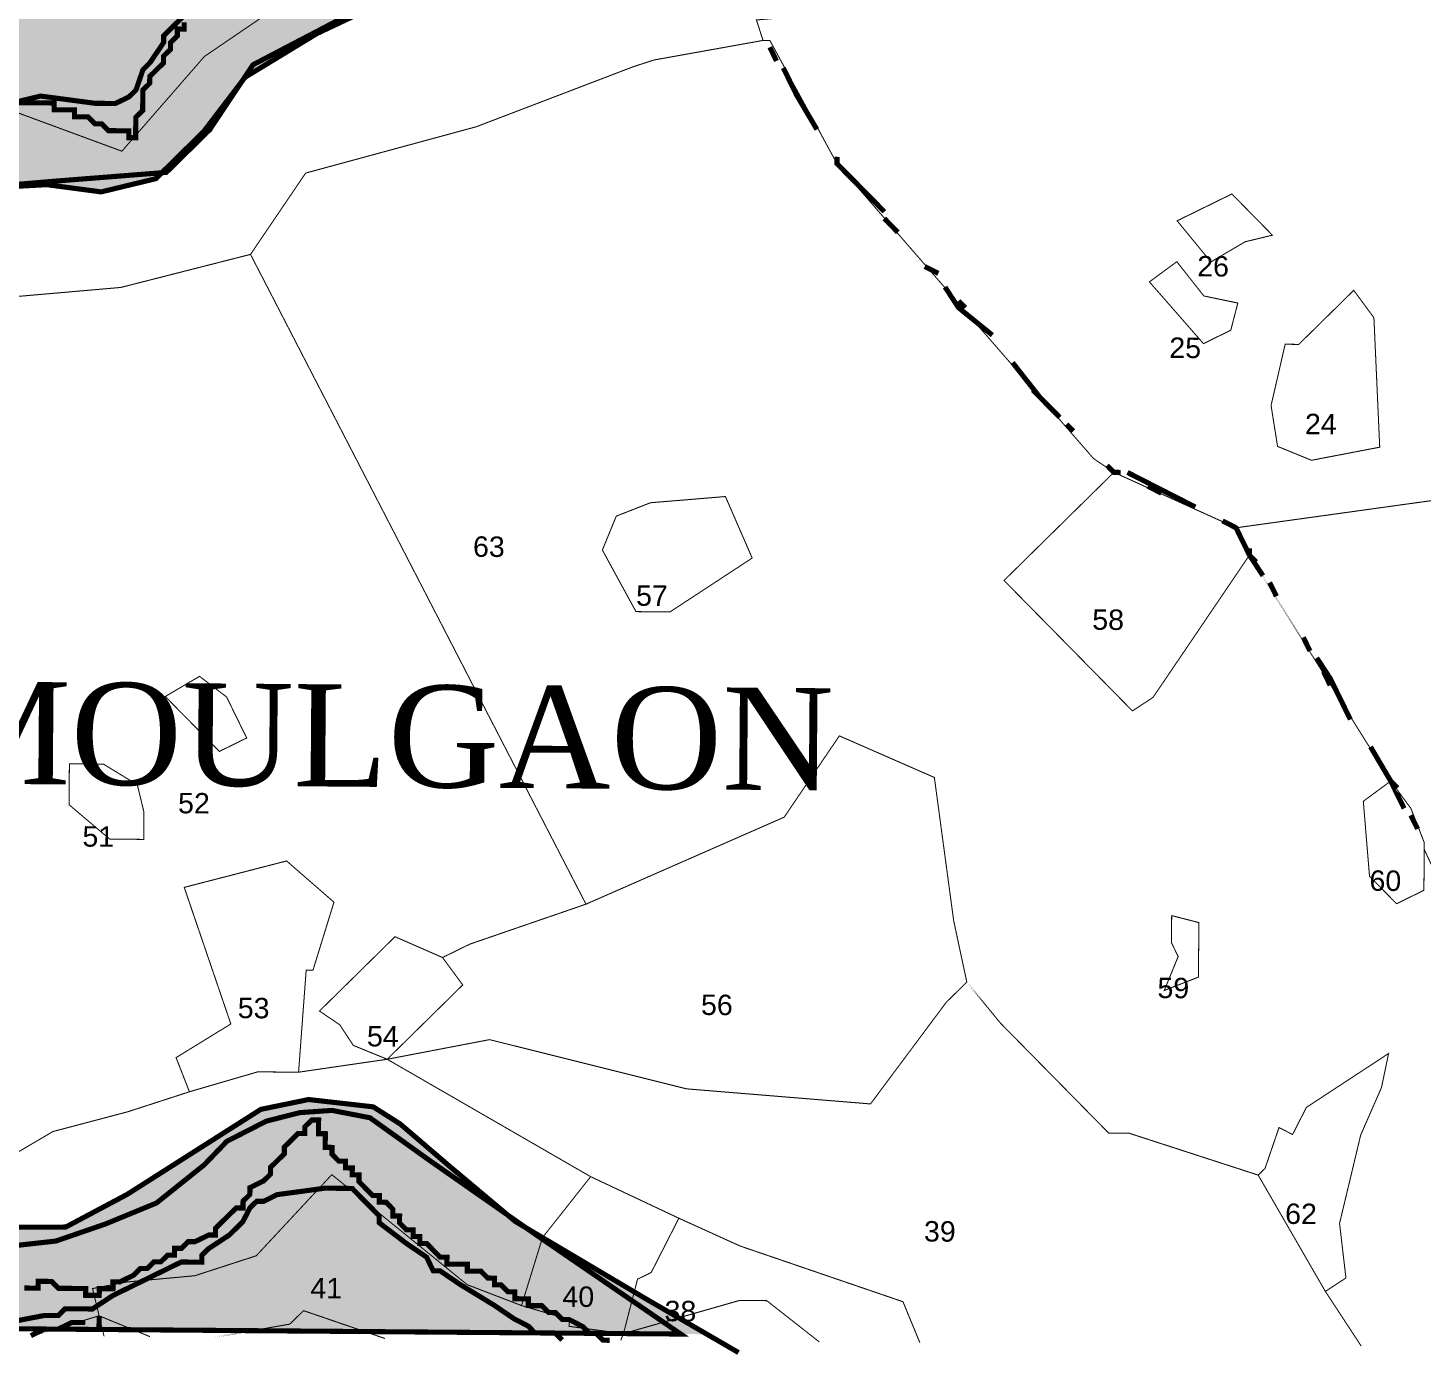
# Model space of a CAD drawing. Header units: metres. Extents: x 317370 to 326712, y 1824935 to 1838812.
# Drawn here: x 324507 to 325332, y 1824953 to 1825738 of the extents above; entities that cross this region are included whole.
import ezdxf

# ---------------------------------------------------------------- set-up
doc = ezdxf.new("R2010")
doc.units = ezdxf.units.M
doc.header["$MEASUREMENT"] = 0
for name, color, linetype in [('CRZ LINE FOR RIVER OR CREEK', 84, 'Continuous'), ('HAZARDS LINE', 1, 'Continuous'), ('MANGROOVE', 112, 'Continuous'), ('NDZ-200M FROM CRZ', 30, 'Continuous'), ('SURVEY NO.', 7, 'Continuous'), ('SURVEY PLOT BOUNDARY', 35, 'Continuous'), ('VILLAGE BOUNDARY', 212, 'Continuous'), ('VILLAGE NAME', 3, 'Continuous')]:
    doc.layers.add(name, color=color, linetype=linetype)
doc.layers.add('HIGH TIDE LINE', color=7, linetype='Continuous', true_color=0xff00c5)
doc.styles.add('PDF Arial', font='arial.ttf')
doc.styles.get("Standard").update_dxf_attribs({"font": 'times.ttf'})

# ---------------------------------------------------------------- blocks, each defined once
blk = doc.blocks.new('81')
at = {"layer": 'MANGROOVE'}
h = blk.add_hatch(dxfattribs=at)
h.set_pattern_fill('GRASS', color=256, scale=0.604678, angle=-0.45083)
h.set_pattern_definition([(89.54917, (306983.874, 1824194.798), (-10.7745325, 10.9454397), [2.879778, -18.840867]), (44.54917, (306983.874, 1824194.798), (-10.774532, 10.94544), [2.879778, -12.479037]), (134.54917, (306983.874, 1824194.798), (-10.94544, -10.774532), [2.879778, -12.479037])])
h.paths.add_polyline_path([(324614.6, 1825678.02), (324640.12, 1825716.36), (324728.8, 1825762.72), (324768.02, 1825783.41), (324793, 1825806.77), (324806.42, 1825815.55), (324831.01, 1825829.44), (324874.06, 1825834.54), (324905.98, 1825824.91), (324932.55, 1825808.64), (324961.13, 1825796.07), (324990.29, 1825794.6), (325014.32, 1825799.85), (325034.41, 1825809.08), (325044.16, 1825822.59), (325045.84, 1825847.53), (325045.51, 1825868.04), (325040.02, 1825893.03), (325038.72, 1825916.02), (325051.9, 1825968.67), (325047.38, 1825995.13), (325027.47, 1826022.49), (325013.62, 1826031.05), (324956.25, 1826004.83), (324948.16, 1826000.86), (324923.88, 1825988.95), (324859.04, 1825945.12), (324818.57, 1825925.28), (324773.98, 1825893.37), (324737.51, 1825869.47), (324713.2, 1825853.54), (324688.89, 1825837.6), (324668.67, 1825829.7), (324640.33, 1825813.79), (324559.56, 1825794.27), (324498.97, 1825778.62), (324478.75, 1825770.72), (324228.59, 1825740.43), (324135.79, 1825729.07), (324054.98, 1825705.51), (324014.58, 1825693.73), (323961.99, 1825669.96), (323941.74, 1825658.02), (323929.52, 1825641.99), (323913.21, 1825617.93), (323900.89, 1825589.81), (323888.45, 1825545.56), (323880.17, 1825517.4), (323875.95, 1825493.24), (323875.57, 1825444.87), (323887.34, 1825404.46), (323899.18, 1825372.11), (323922.95, 1825319.51), (323982.75, 1825234.38), (324018.74, 1825197.81), (324058.73, 1825157.18), (324062.73, 1825153.12), (324118.84, 1825112.36), (324118.81, 1825108.33), (324186.99, 1825063.44), (324190.98, 1825059.38), (324263, 1824990.27), (324284.25, 1824969.95), (324893.28, 1824965.16), (324807.6, 1825023.92), (324744.66, 1825067.9), (324709.37, 1825093.16), (324686.9, 1825097.53), (324667.86, 1825096.2), (324648.04, 1825091.17), (324624.71, 1825079.25), (324611.25, 1825065.27), (324583.02, 1825042.71), (324553.01, 1825030.35), (324523.51, 1825020.2), (324492.33, 1825016.74), (324464.42, 1825019.93), (324435.59, 1825031.27), (324416.96, 1825051.68), (324385.48, 1825110.09), (324350.36, 1825171.64), (324328.5, 1825192.44), (324318.66, 1825230.07), (324323.03, 1825252.12), (324347.14, 1825267.74), (324372.55, 1825293.24), (324380.01, 1825330.24), (324366.88, 1825359.14), (324353.66, 1825375.8), (324341.37, 1825384.05), (324319.16, 1825389.41), (324296.16, 1825388.85), (324263, 1825384.42), (324200.64, 1825361.65), (324164.01, 1825356.01), (324132.42, 1825363.42), (324109.59, 1825383.61), (324066.38, 1825453.79), (324056.13, 1825470.92), (324063.67, 1825487.16), (324103.03, 1825524.9), (324158.96, 1825555.44), (324215.18, 1825568.83), (324296.97, 1825581.82), (324347.79, 1825599.7), (324394.25, 1825629.23), (324450.22, 1825641.39), (324523.29, 1825647.53), (324588.85, 1825652.69)])
at = {"layer": 'NDZ-200M FROM CRZ'}
h = blk.add_hatch(dxfattribs=at)
h.set_pattern_fill('CROSS', color=256, scale=3.023389, angle=-0.45083)
h.set_pattern_definition([(359.54917, (306983.874, 1824194.798), (19.348987, 19.046862), [9.59926, -28.79778]), (89.54917, (306988.635, 1824189.961), (-19.046862, 19.348987), [9.59926, -28.79778])])
h.paths.add_polyline_path([(325109.33, 1825991.53), (325147.62, 1825991.22), (325181.88, 1825990.95), (325218, 1825970.51), (325248.13, 1825958.18), (325282.4, 1825957.91), (325316.72, 1825965.7), (325352.24, 1825980.66), (325391.01, 1825987.58), (325443.88, 1825988.89), (325487.63, 1825972.87), (325516.82, 1825943.24), (325535.83, 1825891.41), (325555.76, 1825863.03), (325583.58, 1825833.87), (325609.84, 1825820.27), (325643.83, 1825816.38), (325676.33, 1825817.74), (325703.42, 1825845.31), (325708.99, 1825869.89), (325703.95, 1825913.39), (325695.53, 1825952.64), (325696.76, 1825983.6), (325718.15, 1826008.91), (325750.27, 1826026.51), (325832.17, 1826036.36), (325875.09, 1826046.33), (325916.11, 1826065.81), (325956.97, 1826086.96), (325994.95, 1826095.43), (326021.23, 1826105.3), (326067.62, 1826108.97), (326106.28, 1826105.38), (326125.93, 1826092.38), (326154.12, 1826088.13), (326186.77, 1826100.62), (326210.77, 1826115.9), (326294.7, 1826138.62), (326329.96, 1826151.25), (326378.96, 1826154.97), (326408.66, 1826162.73), (326445.09, 1826162.19), (326481.21, 1826160.36), (326472.56, 1826110.91), (326452.36, 1826081.75), (326435.6, 1826001.25), (326433.23, 1825962.92), (326446.95, 1825935.99), (326460.72, 1825914.73), (326485.36, 1825897), (326507.33, 1825895.86), (326543.7, 1825907.14), (326544.12, 1825960.08), (326540.15, 1825968.17), (326532.15, 1825976.3), (326528.15, 1825980.36), (326503.81, 1825960.39), (326507.81, 1825956.33), (326523.71, 1825927.99), (326523.68, 1825923.95), (326515.62, 1825924.02), (326511.55, 1825920.02), (326507.52, 1825920.05), (326503.53, 1825924.11), (326499.49, 1825924.14), (326495.5, 1825928.21), (326487.53, 1825940.36), (326483.56, 1825948.46), (326483.63, 1825956.52), (326479.66, 1825964.62), (326479.75, 1825976.71), (326483.78, 1825976.68), (326516.16, 1825992.55), (326516.19, 1825996.58), (326479.85, 1825988.8), (326475.85, 1825992.87), (326480.1, 1826021.06), (326484.2, 1826029.09), (326484.26, 1826037.15), (326528.5, 1826024.71), (326532.63, 1826036.77), (326496.42, 1826045.12), (326492.38, 1826045.15), (326488.39, 1826049.21), (326492.51, 1826061.27), (326500.7, 1826077.34), (326504.79, 1826085.37), (326504.83, 1826089.4), (326512.89, 1826089.34), (326524.95, 1826085.21), (326528.98, 1826085.18), (326545.03, 1826075.38), (326545.28, 1826107.9), (326537.26, 1826113.33), (326525.27, 1826125.52), (326521.23, 1826125.56), (326521.33, 1826137.65), (326525.36, 1826137.62), (326525.49, 1826153.74), (326529.52, 1826153.71), (326529.55, 1826157.74), (326537.61, 1826157.68), (326537.64, 1826161.71), (326533.71, 1826173.84), (326537.77, 1826177.84), (326533.9, 1826198.03), (326546.01, 1826199.95), (326546.05, 1826205.99), (326525.9, 1826206.15), (326501.68, 1826202.31), (326497.68, 1826206.37), (326493.65, 1826206.41), (326497.87, 1826230.56), (326493.84, 1826230.59), (326485.75, 1826226.63), (326481.69, 1826222.63), (326461.53, 1826222.78), (326457.41, 1826210.72), (326457.34, 1826202.66), (326453.31, 1826202.69), (326441.25, 1826206.82), (326433.19, 1826206.88), (326425.16, 1826210.98), (326417.16, 1826219.1), (326413.13, 1826219.13), (326409.13, 1826223.2), (326405.07, 1826219.2), (326397.01, 1826219.26), (326388.92, 1826215.29), (326384.89, 1826215.32), (326372.76, 1826211.39), (326364.67, 1826207.42), (326344.48, 1826203.55), (326320.27, 1826199.71), (326300.08, 1826195.83), (326275.83, 1826187.96), (326255.65, 1826184.09), (326251.59, 1826180.09), (326215.25, 1826172.31), (326190.97, 1826160.41), (326182.9, 1826160.47), (326166.72, 1826152.53), (326162.62, 1826144.5), (326158.56, 1826140.5), (326154.5, 1826136.5), (326142.41, 1826136.6), (326142.44, 1826140.63), (326138.44, 1826144.69), (326134.44, 1826148.76), (326130.41, 1826148.79), (326122.38, 1826152.88), (326110.32, 1826157.01), (326070.01, 1826157.33), (326053.92, 1826161.49), (326037.8, 1826161.61), (326029.7, 1826157.64), (326013.58, 1826157.77), (326013.55, 1826153.74), (326009.52, 1826153.77), (325969.08, 1826137.96), (325965.05, 1826137.99), (325956.96, 1826134.03), (325936.74, 1826126.12), (325924.62, 1826122.19), (325916.56, 1826122.25), (325908.46, 1826118.28), (325888.21, 1826106.35), (325872.03, 1826098.41), (325868, 1826098.44), (325863.94, 1826094.44), (325859.87, 1826090.44), (325855.81, 1826086.44), (325851.78, 1826086.47), (325827.56, 1826082.63), (325799.35, 1826082.86), (325791.25, 1826078.89), (325787.22, 1826078.92), (325779.13, 1826074.95), (325767.04, 1826075.05), (325742.82, 1826071.21), (325738.76, 1826067.21), (325718.57, 1826063.33), (325710.48, 1826059.37), (325702.39, 1826055.4), (325694.33, 1826055.46), (325686.23, 1826051.49), (325686.2, 1826047.46), (325682.14, 1826043.46), (325678.08, 1826039.46), (325673.98, 1826031.43), (325657.8, 1826023.49), (325653.73, 1826019.5), (325649.7, 1826019.53), (325649.64, 1826011.46), (325645.58, 1826007.46), (325645.13, 1825951.02), (325649, 1825930.84), (325653, 1825926.77), (325652.91, 1825914.68), (325656.84, 1825902.55), (325660.84, 1825898.49), (325660.75, 1825886.4), (325656.69, 1825882.4), (325656.62, 1825874.33), (325652.53, 1825866.3), (325652.5, 1825862.27), (325636.37, 1825862.4), (325632.41, 1825870.49), (325628.37, 1825870.52), (325624.38, 1825874.59), (325620.38, 1825878.65), (325620.41, 1825882.68), (325612.35, 1825882.74), (325608.35, 1825886.81), (325604.32, 1825886.84), (325600.32, 1825890.9), (325596.35, 1825899), (325596.38, 1825903.03), (325592.42, 1825911.12), (325572.36, 1825923.38), (325560.42, 1825943.63), (325556.49, 1825955.75), (325552.55, 1825967.88), (325548.58, 1825975.97), (325540.59, 1825984.1), (325536.59, 1825988.16), (325524.62, 1826004.38), (325516.62, 1826012.51), (325504.6, 1826020.67), (325484.5, 1826028.89), (325472.48, 1826037.05), (325412.01, 1826037.52), (325403.98, 1826041.62), (325379.8, 1826041.81), (325367.68, 1826037.87), (325327.31, 1826030.13), (325323.24, 1826026.13), (325311.12, 1826022.19), (325307.06, 1826018.19), (325282.78, 1826006.29), (325254.56, 1826006.51), (325250.56, 1826010.57), (325246.53, 1826010.6), (325242.53, 1826014.67), (325238.57, 1826022.76), (325234.53, 1826022.79), (325234.57, 1826026.83), (325218.51, 1826035.01), (325202.38, 1826035.14), (325198.38, 1826039.2), (325190.32, 1826039.27), (325186.32, 1826043.33), (325178.23, 1826039.36), (325154.05, 1826039.55), (325141.99, 1826043.68), (325109.74, 1826043.93), (325093.58, 1826040.03), (325089.55, 1826040.06), (325069.34, 1826032.16), (325045.09, 1826024.28), (325041.06, 1826024.32), (325037, 1826020.32), (325020.81, 1826012.38), (325012.65, 1826000.35), (325008.56, 1825992.32), (325008.53, 1825988.29), (325004.37, 1825972.19), (325004.27, 1825960.1), (325000.21, 1825956.1), (324992.02, 1825940.04), (324987.96, 1825936.04), (324983.87, 1825928.01), (324983.83, 1825923.98), (324987.83, 1825919.91), (324987.77, 1825911.85), (324995.77, 1825903.72), (324995.48, 1825867.44), (324999.45, 1825859.35), (324999.32, 1825843.22), (324967.08, 1825843.47), (324959.05, 1825847.57), (324946.99, 1825851.7), (324947.02, 1825855.73), (324942.99, 1825855.76), (324943.02, 1825859.79), (324939.05, 1825867.88), (324935.02, 1825867.92), (324926.99, 1825872.01), (324910.87, 1825872.14), (324890.75, 1825876.33), (324830.28, 1825876.8), (324810.1, 1825872.93), (324802.01, 1825868.96), (324797.94, 1825864.96), (324793.88, 1825860.96), (324789.79, 1825852.93), (324785.72, 1825848.93), (324761.54, 1825849.12), (324757.48, 1825845.12), (324753.45, 1825845.16), (324749.38, 1825841.16), (324741.32, 1825841.22), (324741.29, 1825837.19), (324733.2, 1825833.22), (324729.1, 1825825.19), (324729.07, 1825821.16), (324725.01, 1825817.16), (324720.95, 1825813.16), (324716.88, 1825809.16), (324712.82, 1825805.16), (324704.73, 1825801.19), (324696.64, 1825797.22), (324692.6, 1825797.25), (324684.51, 1825793.29), (324676.45, 1825793.35), (324668.36, 1825789.38), (324664.33, 1825789.41), (324660.26, 1825785.41), (324656.23, 1825785.45), (324652.17, 1825781.45), (324648.11, 1825777.45), (324648.08, 1825773.41), (324639.98, 1825769.45), (324631.92, 1825769.51), (324619.77, 1825761.54), (324603.55, 1825749.58), (324587.3, 1825733.58), (324587.27, 1825729.55), (324579.11, 1825717.51), (324575.05, 1825713.51), (324570.92, 1825701.45), (324566.86, 1825697.45), (324558.76, 1825693.48), (324546.67, 1825693.58), (324514.46, 1825697.86), (324498.3, 1825693.96), (324474.12, 1825694.15), (324445.87, 1825690.34), (324405.5, 1825682.6), (324389.35, 1825678.69), (324385.32, 1825678.72), (324377.22, 1825674.75), (324365.07, 1825666.79), (324332.66, 1825646.88), (324308.38, 1825634.98), (324304.32, 1825630.98), (324276.1, 1825631.2), (324263.98, 1825627.27), (324199.36, 1825611.65), (324187.27, 1825611.74), (324183.21, 1825607.74), (324179.18, 1825607.78), (324171.08, 1825603.81), (324158.96, 1825599.87), (324150.9, 1825599.93), (324134.71, 1825592), (324102.31, 1825572.1), (324082.06, 1825560.16), (324078.03, 1825560.19), (324053.71, 1825544.26), (324033.4, 1825524.26), (324025.31, 1825520.29), (324017.12, 1825504.23), (324009, 1825496.23), (324008.81, 1825472.04), (324012.77, 1825463.95), (324016.68, 1825447.79), (324024.58, 1825427.57), (324024.55, 1825423.54), (324028.55, 1825419.47), (324040.51, 1825403.25), (324048.51, 1825395.13), (324060.48, 1825378.91), (324064.44, 1825370.81), (324068.41, 1825362.72), (324072.41, 1825358.65), (324076.41, 1825354.59), (324080.38, 1825346.5), (324088.41, 1825342.4), (324092.4, 1825338.34), (324096.44, 1825338.31), (324104.43, 1825330.18), (324120.49, 1825321.99), (324136.55, 1825313.8), (324160.74, 1825313.61), (324188.98, 1825317.42), (324209.17, 1825321.29), (324233.42, 1825329.16), (324245.54, 1825333.1), (324261.73, 1825341.04), (324281.91, 1825344.91), (324330.28, 1825344.53), (324334.28, 1825340.47), (324338.28, 1825336.4), (324338.12, 1825316.25), (324334.06, 1825312.25), (324321.9, 1825304.28), (324305.72, 1825296.34), (324301.65, 1825292.34), (324297.59, 1825288.34), (324293.53, 1825284.34), (324285.41, 1825276.34), (324285.37, 1825272.31), (324277.18, 1825256.25), (324273.09, 1825248.22), (324272.87, 1825220), (324276.84, 1825211.91), (324276.8, 1825207.87), (324280.77, 1825199.78), (324280.71, 1825191.72), (324276.65, 1825187.72), (324276.61, 1825183.69), (324284.58, 1825171.53), (324292.61, 1825167.43), (324304.61, 1825155.24), (324312.61, 1825147.12), (324316.54, 1825134.99), (324328.54, 1825122.8), (324332.51, 1825114.71), (324344.41, 1825090.42), (324348.34, 1825078.3), (324356.31, 1825066.14), (324360.24, 1825054.01), (324380.21, 1825029.67), (324384.18, 1825021.57), (324392.17, 1825013.45), (324400.17, 1825005.32), (324408.2, 1825001.23), (324420.23, 1824993.07), (324436.32, 1824988.91), (324432.23, 1824980.88), (324444.29, 1824976.75), (324456.35, 1824972.63), (324496.66, 1824972.31), (324516.84, 1824976.18), (324524.9, 1824976.12), (324528.97, 1824980.12), (324545.09, 1824979.99), (324557.24, 1824987.96), (324565.34, 1824991.93), (324597.71, 1825007.8), (324609.8, 1825007.7), (324609.83, 1825011.73), (324613.9, 1825015.73), (324626.05, 1825023.7), (324630.12, 1825027.7), (324634.18, 1825031.7), (324638.27, 1825039.73), (324642.33, 1825043.73), (324646.37, 1825043.7), (324654.46, 1825047.67), (324682.71, 1825051.48), (324698.83, 1825051.35), (324714.82, 1825035.1), (324714.79, 1825031.07), (324730.82, 1825018.85), (324742.85, 1825010.69), (324746.82, 1825002.59), (324750.85, 1825002.56), (324762.88, 1824994.4), (324782.94, 1824982.15), (324794.96, 1824973.99), (324802.99, 1824969.9), (324806.99, 1824965.83), (324908.81, 1824965.03), (324872.51, 1824986.09), (324795.41, 1825031.78), (324755.96, 1825064.9), (324727.35, 1825089.43), (324711.3, 1825099.63), (324673.04, 1825103.96), (324644.78, 1825098.14), (324565.63, 1825047.78), (324529.35, 1825028.49), (324487.54, 1825028.28), (324452.79, 1825033.13), (324411.35, 1825068.54), (324369.04, 1825146.67), (324343.11, 1825181.85), (324319.1, 1825214.02), (324321.93, 1825244.95), (324353.86, 1825267.74), (324374.15, 1825283.71), (324390.54, 1825317.85), (324384.24, 1825357.94), (324350.79, 1825388.72), (324326.63, 1825392.94), (324284.31, 1825393.27), (324236.81, 1825389.82), (324209.58, 1825373.7), (324159.78, 1825374.43), (324120.94, 1825378.43), (324101.71, 1825406.87), (324071.18, 1825444.17), (324055.76, 1825470.68), (324069.43, 1825491.72), (324130.22, 1825533.57), (324167.93, 1825554.6), (324211.07, 1825563.18), (324259.39, 1825567.29), (324316.21, 1825572.52), (324393.61, 1825624.62), (324429.32, 1825636.04), (324485.81, 1825643.66), (324518.08, 1825645.42), (324550.29, 1825641.14), (324582.6, 1825648.95), (324611.04, 1825676.95), (324635.48, 1825709.01), (324678.01, 1825734.88), (324732.63, 1825760.65), (324783.73, 1825791.96), (324817.69, 1825812.4), (324846.95, 1825822.42), (324868.16, 1825824.09), (324912.47, 1825819.32), (324938.54, 1825803.38), (324978.88, 1825796.62), (325007, 1825794.78), (325033.31, 1825808.68), (325053.67, 1825843.08), (325047.98, 1825879.12), (325040.2, 1825915.47), (325050.53, 1825947.64), (325072.42, 1825981.46)])
at = {"layer": 'CRZ LINE FOR RIVER OR CREEK', "ltscale": 0.1, "const_width": 3.02, "flags": 128}
for points in [[(324927.48, 1824954.2), (324872.51, 1824986.09), (324795.41, 1825031.78), (324755.96, 1825064.9), (324727.35, 1825089.43), (324711.3, 1825099.63), (324673.04, 1825103.96), (324644.78, 1825098.14), (324565.63, 1825047.78), (324529.35, 1825028.49), (324487.54, 1825028.28)], [(324485.81, 1825643.66), (324518.08, 1825645.42), (324550.29, 1825641.14), (324582.6, 1825648.95), (324611.04, 1825676.95), (324635.48, 1825709.01), (324678.01, 1825734.88), (324732.63, 1825760.65)]]:
    blk.add_lwpolyline(points, dxfattribs=at)
at = {"layer": 'CRZ LINE FOR RIVER OR CREEK', "lineweight": 50}
blk.add_point((324915.79, 1824960.95), dxfattribs=at)
at = {"layer": 'HAZARDS LINE', "lineweight": 18, "const_width": 3.02}
for points in [[(324851.3, 1824961.45), (324847.27, 1824961.49), (324843.27, 1824965.55), (324839.24, 1824965.58), (324835.24, 1824969.64), (324827.21, 1824973.74), (324823.18, 1824973.77), (324819.18, 1824977.83), (324815.15, 1824977.87), (324811.15, 1824981.93), (324803.09, 1824981.99), (324803.12, 1824986.02), (324795.06, 1824986.09), (324795.09, 1824990.12), (324791.06, 1824990.15), (324787.06, 1824994.21), (324783.03, 1824994.24), (324783.06, 1824998.28), (324779.03, 1824998.31), (324775.03, 1825002.37), (324766.97, 1825002.43), (324767, 1825006.47), (324754.91, 1825006.56), (324754.94, 1825010.59), (324750.91, 1825010.62), (324746.91, 1825014.69), (324742.91, 1825018.75), (324738.88, 1825018.78), (324738.91, 1825022.81), (324734.88, 1825022.85), (324734.91, 1825026.88), (324730.88, 1825026.91), (324726.89, 1825030.97), (324726.92, 1825035), (324722.89, 1825035.03), (324722.92, 1825039.07), (324718.92, 1825043.13), (324714.89, 1825043.16), (324714.92, 1825047.19), (324710.89, 1825047.22), (324706.89, 1825051.29), (324702.89, 1825055.35), (324702.92, 1825059.38), (324698.89, 1825059.41), (324698.92, 1825063.44), (324694.89, 1825063.48), (324694.92, 1825067.51), (324690.89, 1825067.54), (324686.89, 1825071.6), (324686.93, 1825075.63), (324682.9, 1825075.67), (324682.96, 1825083.73), (324678.93, 1825083.76), (324678.99, 1825091.82), (324674.96, 1825091.85), (324670.9, 1825087.86), (324670.87, 1825083.82), (324666.84, 1825083.86), (324658.71, 1825075.86), (324658.68, 1825071.82), (324650.55, 1825063.83), (324650.52, 1825059.79), (324646.46, 1825055.79), (324638.37, 1825051.83), (324638.34, 1825047.79), (324634.27, 1825043.8), (324634.24, 1825039.76), (324630.21, 1825039.8), (324626.15, 1825035.8), (324618.02, 1825027.8), (324617.99, 1825023.76), (324613.96, 1825023.8), (324605.87, 1825019.83), (324601.84, 1825019.86), (324597.77, 1825015.86), (324593.74, 1825015.89), (324593.71, 1825011.86), (324589.68, 1825011.89), (324585.62, 1825007.89), (324581.59, 1825007.92), (324577.53, 1825003.93), (324573.49, 1825003.96), (324569.43, 1824999.96), (324561.34, 1824995.99), (324557.31, 1824996.02), (324557.28, 1824991.99), (324549.21, 1824992.05), (324549.18, 1824988.02), (324541.12, 1824988.09), (324541.15, 1824992.12), (324525.03, 1824992.24), (324521.03, 1824996.31), (324512.97, 1824996.37), (324512.94, 1824992.34), (324504.88, 1824992.4)], [(324494.27, 1825693.99), (324522.49, 1825693.77), (324522.46, 1825689.74), (324534.55, 1825689.64), (324534.52, 1825685.61), (324542.58, 1825685.55), (324546.58, 1825681.49), (324550.61, 1825681.45), (324554.61, 1825677.39), (324566.7, 1825677.3), (324566.67, 1825673.26), (324570.7, 1825673.23), (324570.79, 1825685.33), (324574.86, 1825689.33), (324574.95, 1825701.42), (324579.01, 1825705.42), (324579.05, 1825709.45), (324583.11, 1825713.45), (324587.17, 1825717.45), (324587.2, 1825721.48), (324591.26, 1825725.48), (324591.3, 1825729.51), (324595.36, 1825733.51), (324595.39, 1825737.54), (324599.42, 1825737.51), (324599.45, 1825741.54)]]:
    blk.add_lwpolyline(points, dxfattribs=at)
at = {"layer": 'HIGH TIDE LINE', "lineweight": 35, "const_width": 3.02}
for points in [[(324823.08, 1824961.68), (324819.08, 1824965.74), (324806.99, 1824965.83), (324802.99, 1824969.9), (324794.96, 1824973.99), (324782.94, 1824982.15), (324762.88, 1824994.4), (324750.85, 1825002.56), (324746.82, 1825002.59), (324742.85, 1825010.69), (324730.82, 1825018.85), (324714.79, 1825031.07), (324714.82, 1825035.1), (324698.83, 1825051.35), (324682.71, 1825051.48), (324654.46, 1825047.67), (324646.37, 1825043.7), (324642.33, 1825043.73), (324638.27, 1825039.73), (324634.18, 1825031.7), (324630.12, 1825027.7), (324626.05, 1825023.7), (324613.9, 1825015.73), (324609.83, 1825011.73), (324609.8, 1825007.7), (324597.71, 1825007.8), (324565.34, 1824991.93), (324557.24, 1824987.96), (324545.09, 1824979.99), (324528.97, 1824980.12), (324524.9, 1824976.12), (324516.84, 1824976.18), (324496.66, 1824972.31)], [(324498.3, 1825693.96), (324514.46, 1825697.86), (324546.67, 1825693.58), (324558.76, 1825693.48), (324566.86, 1825697.45), (324570.92, 1825701.45), (324575.05, 1825713.51), (324579.11, 1825717.51), (324587.27, 1825729.55), (324587.3, 1825733.58), (324603.55, 1825749.58)]]:
    blk.add_lwpolyline(points, dxfattribs=at)
at = {"layer": 'MANGROOVE', "const_width": 3.02, "flags": 128}
for points in [[(324284.25, 1824969.95), (324893.28, 1824965.16), (324807.6, 1825023.92), (324744.66, 1825067.9), (324709.37, 1825093.16), (324686.9, 1825097.53), (324667.86, 1825096.2), (324648.04, 1825091.17), (324624.71, 1825079.25), (324611.25, 1825065.27), (324583.02, 1825042.71), (324553.01, 1825030.35), (324523.51, 1825020.2), (324492.33, 1825016.74)], [(324450.22, 1825641.39), (324523.29, 1825647.53), (324588.85, 1825652.69), (324614.6, 1825678.02), (324640.12, 1825716.36), (324728.8, 1825762.72)]]:
    blk.add_lwpolyline(points, dxfattribs=at)
at = {"layer": 'SURVEY PLOT BOUNDARY', "lineweight": 18, "const_width": 0.605}
for points in [[(324481.23, 1825061.13), (324521.73, 1825085), (324566.16, 1825096.74), (324602.53, 1825108.55), (324642.94, 1825120.33), (324667.12, 1825120.14), (324719.58, 1825127.79), (324780.14, 1825139.41), (324896.81, 1825110.27), (325005.58, 1825101.35), (325050.39, 1825161.47), (325062.58, 1825173.47), (325054.8, 1825209.82), (325043.38, 1825294.57), (324987.14, 1825319.2), (324954.51, 1825271.08), (324837.21, 1825219.59), (324638.68, 1825604.16), (324671.31, 1825652.28), (324772.3, 1825679.71), (324865.29, 1825715.26), (324877.42, 1825719.2), (324942, 1825730.79), (324946.03, 1825730.75), (324985.77, 1825657.87), (325137.58, 1825483.32), (325149.61, 1825475.16), (325084.61, 1825411.16), (325160.59, 1825333.96), (325172.74, 1825341.93), (325229.84, 1825426.15), (325221.9, 1825442.34), (325359.11, 1825461.41)], [(325359.11, 1825461.41), (325221.9, 1825442.34), (325149.61, 1825475.16), (325137.58, 1825483.32), (324985.77, 1825657.87), (324946.03, 1825730.75), (324942, 1825730.79), (324938.07, 1825742.91), (325067.15, 1825753.99), (325124.82, 1825910.77), (325475.4, 1825895.92)], [(324462.09, 1825702.31), (324562.57, 1825665.23), (324611.39, 1825721.29), (324716.76, 1825793.03)], [(324938.07, 1825742.91), (324942, 1825730.79), (324877.42, 1825719.2), (324865.29, 1825715.26), (324772.3, 1825679.71), (324671.31, 1825652.28), (324638.68, 1825604.16), (324561.94, 1825584.6), (324477.23, 1825577.21)], [(324477.23, 1825577.21), (324561.94, 1825584.6), (324638.68, 1825604.16), (324837.21, 1825219.59), (324768.49, 1825195.94), (324752.31, 1825188.01), (324724.19, 1825200.32), (324679.5, 1825156.33), (324691.53, 1825148.17), (324699.49, 1825136.01), (324719.58, 1825127.79), (324667.12, 1825120.14), (324671.63, 1825180.58), (324675.66, 1825180.55), (324688.07, 1825220.76), (324660.04, 1825245.17), (324599.46, 1825229.52), (324627.04, 1825148.67), (324594.63, 1825128.77), (324602.53, 1825108.55), (324566.16, 1825096.74), (324521.73, 1825085), (324481.23, 1825061.13)]]:
    blk.add_lwpolyline(points, dxfattribs=at)
for points in [[(324716.76, 1825793.03), (324611.39, 1825721.29), (324562.57, 1825665.23), (324462.09, 1825702.31), (324356.91, 1825654.76), (324345.07, 1825687.1), (324329.04, 1825699.32), (324308.83, 1825691.42), (324305.11, 1825731.77), (324220.05, 1825680.02), (324131.31, 1825672.66), (324180, 1825712.59), (324309.24, 1825743.83), (324390.3, 1825799.63), (324575.87, 1825818.33), (324644.49, 1825829.89), (324644.52, 1825833.92), (324648.55, 1825833.89), (324725.26, 1825849.41), (324814.19, 1825880.96), (324818.03, 1825856.74), (324822, 1825848.65), (324761.19, 1825804.78)], [(325227.27, 1825611.62), (325207.02, 1825599.69), (325187.06, 1825624.03), (325219.43, 1825639.91), (325243.42, 1825615.53)], [(325227.27, 1825611.62), (325243.42, 1825615.53), (325219.43, 1825639.91), (325187.06, 1825624.03), (325207.02, 1825599.69)], [(325218.79, 1825559.28), (325202.61, 1825551.34), (325170.65, 1825587.88), (325186.87, 1825599.85), (325202.83, 1825579.56), (325222.95, 1825575.37)], [(325218.79, 1825559.28), (325222.95, 1825575.37), (325202.83, 1825579.56), (325186.87, 1825599.85), (325170.65, 1825587.88), (325202.61, 1825551.34)], [(325306.93, 1825490.05), (325266.56, 1825482.3), (325246.47, 1825490.52), (325242.63, 1825514.74), (325250.98, 1825550.96), (325259.04, 1825550.9), (325291.54, 1825582.9), (325303.5, 1825566.67)], [(325306.93, 1825490.05), (325303.5, 1825566.67), (325291.54, 1825582.9), (325259.04, 1825550.9), (325250.98, 1825550.96), (325242.63, 1825514.74), (325246.47, 1825490.52), (325266.56, 1825482.3)], [(325229.84, 1825426.15), (325172.74, 1825341.93), (325160.59, 1825333.96), (325084.61, 1825411.16), (325149.61, 1825475.16), (325221.9, 1825442.34)], [(324886.94, 1825392.56), (324866.79, 1825392.72), (324846.92, 1825429.16), (324855.14, 1825449.25), (324875.35, 1825457.16), (324919.72, 1825460.84), (324935.56, 1825424.43)], [(324886.94, 1825392.56), (324935.56, 1825424.43), (324919.72, 1825460.84), (324875.35, 1825457.16), (324855.14, 1825449.25), (324846.92, 1825429.16), (324866.79, 1825392.72)], [(325229.84, 1825426.15), (325313.44, 1825292.44), (325297.22, 1825280.48), (325300.9, 1825236.1), (325316.9, 1825219.85), (325333.08, 1825227.78), (325333.28, 1825251.97), (325376.88, 1825158.9), (325392.85, 1825138.62), (325488.25, 1824968.54), (325485.47, 1824956.46), (325488.25, 1824968.54), (325392.85, 1825138.62), (325376.88, 1825158.9), (325333.28, 1825251.97), (325333.31, 1825256), (325325.4, 1825276.22), (325313.44, 1825292.44)], [(324636.43, 1825317.93), (324620.24, 1825309.99), (324588.25, 1825342.5), (324608.5, 1825354.43), (324624.53, 1825342.21)], [(324588.25, 1825342.5), (324620.24, 1825309.99), (324636.43, 1825317.93), (324624.53, 1825342.21), (324608.5, 1825354.43)], [(325062.58, 1825173.47), (325050.39, 1825161.47), (325005.58, 1825101.35), (324896.81, 1825110.27), (324780.14, 1825139.41), (324719.58, 1825127.79), (324764.27, 1825171.78), (324752.31, 1825188.01), (324768.49, 1825195.94), (324837.21, 1825219.59), (324954.51, 1825271.08), (324987.14, 1825319.2), (325043.38, 1825294.57), (325054.8, 1825209.82)], [(324575.49, 1825257.93), (324555.34, 1825258.09), (324531.31, 1825278.44), (324531.5, 1825302.63), (324551.66, 1825302.47), (324571.72, 1825290.22), (324575.62, 1825274.06)], [(324531.31, 1825278.44), (324555.34, 1825258.09), (324575.49, 1825257.93), (324575.62, 1825274.06), (324571.72, 1825290.22), (324551.66, 1825302.47), (324531.5, 1825302.63)], [(325333.28, 1825251.97), (325333.08, 1825227.78), (325316.9, 1825219.85), (325300.9, 1825236.1), (325297.22, 1825280.48), (325313.44, 1825292.44), (325325.4, 1825276.22), (325333.31, 1825256)], [(324667.12, 1825120.14), (324659.06, 1825120.2), (324642.94, 1825120.33), (324602.53, 1825108.55), (324594.63, 1825128.77), (324627.04, 1825148.67), (324599.46, 1825229.52), (324660.04, 1825245.17), (324688.07, 1825220.76), (324675.66, 1825180.55), (324671.63, 1825180.58)], [(325199.66, 1825176.42), (325179.44, 1825168.52), (325187.66, 1825188.61), (325183.69, 1825196.71), (325183.82, 1825212.83), (325199.91, 1825208.67)], [(325199.66, 1825176.42), (325199.91, 1825208.67), (325183.82, 1825212.83), (325183.69, 1825196.71), (325187.66, 1825188.61), (325179.44, 1825168.52)], [(324752.31, 1825188.01), (324764.27, 1825171.78), (324719.58, 1825127.79), (324699.49, 1825136.01), (324691.53, 1825148.17), (324679.5, 1825156.33), (324724.19, 1825200.32)], [(325062.58, 1825173.47), (325082.54, 1825149.12), (325146.53, 1825084.11), (325158.62, 1825084.02), (325235.01, 1825059.23), (325274.78, 1824990.38), (325296.03, 1824957.96), (325274.78, 1824990.38), (325286.94, 1824998.34), (325283.16, 1825030.63), (325295.67, 1825082.94), (325307.98, 1825111.06), (325312.17, 1825131.19), (325263.55, 1825099.32), (325255.36, 1825083.26), (325247.33, 1825087.35), (325239.08, 1825063.23), (325235.01, 1825059.23), (325158.62, 1825084.02), (325146.53, 1825084.11), (325082.54, 1825149.12)], [(324509.69, 1824964.14), (324549.09, 1824975.93), (324552.02, 1824963.81), (324549.09, 1824975.93), (324579.22, 1824963.6), (324549.09, 1824975.93), (324545.18, 1824992.08), (324565.37, 1824995.96), (324605.71, 1824999.67), (324642.08, 1825011.48), (324686.8, 1825059.51), (324766.91, 1824994.37), (324799.06, 1824982.02), (324827.21, 1824973.74), (324827.18, 1824969.71), (324859.39, 1824965.42), (324857.75, 1824961.4), (324859.39, 1824965.42), (324928.07, 1824985.04), (324944.2, 1824984.91), (324975.3, 1824960.48), (324944.2, 1824984.91), (324928.07, 1824985.04), (324859.39, 1824965.42), (324867.71, 1824997.61), (324875.8, 1825001.58), (324892.18, 1825033.7), (324928.33, 1825017.29), (325024.81, 1824984.28), (325034.8, 1824960.01), (325024.81, 1824984.28), (324928.33, 1825017.29), (324892.18, 1825033.7), (324839.97, 1825058.3), (324719.58, 1825127.79), (324839.97, 1825058.3), (324811.47, 1825022.24), (324799.06, 1824982.02), (324766.91, 1824994.37), (324686.8, 1825059.51), (324642.08, 1825011.48), (324605.71, 1824999.67), (324565.37, 1824995.96), (324545.18, 1824992.08), (324549.09, 1824975.93)], [(325274.78, 1824990.38), (325235.01, 1825059.23), (325239.08, 1825063.23), (325247.33, 1825087.35), (325255.36, 1825083.26), (325263.55, 1825099.32), (325312.17, 1825131.19), (325307.98, 1825111.06), (325295.67, 1825082.94), (325283.16, 1825030.63), (325286.94, 1824998.34)], [(324892.18, 1825033.7), (324875.8, 1825001.58), (324867.71, 1824997.61), (324859.39, 1824965.42), (324827.18, 1824969.71), (324827.21, 1824973.74), (324799.06, 1824982.02), (324811.47, 1825022.24), (324839.97, 1825058.3)], [(324617.52, 1824963.29), (324661.92, 1824971.01), (324670.04, 1824979.01), (324718.28, 1824962.5), (324670.04, 1824979.01), (324661.92, 1824971.01)]]:
    blk.add_lwpolyline(points, close=True, dxfattribs=at)
at = {"layer": 'VILLAGE BOUNDARY', "lineweight": 50, "const_width": 3.02}
for points in [[(324949.97, 1825718.63), (324946, 1825726.72)], [(324953.97, 1825714.56), (324961.9, 1825698.38), (324973.84, 1825678.12)], [(324961.9, 1825698.38), (324957.94, 1825706.47)], [(325013.76, 1825629.43), (325001.77, 1825641.62), (324985.77, 1825657.87), (324985.8, 1825661.9)], [(324997.77, 1825645.68), (325005.77, 1825637.56)], [(325013.73, 1825625.4), (325021.73, 1825617.27)], [(325045.73, 1825592.89), (325037.7, 1825596.99)], [(325049.69, 1825584.8), (325057.66, 1825572.64), (325077.69, 1825556.36)], [(325061.69, 1825572.61), (325057.69, 1825576.67)], [(325117.61, 1825507.66), (325105.62, 1825519.85), (325089.65, 1825540.14)], [(325101.62, 1825523.92), (325109.61, 1825515.79)], [(325121.61, 1825503.6), (325125.61, 1825499.54)], [(325153.64, 1825475.13), (325149.61, 1825475.16), (325145.61, 1825479.22)], [(325157.67, 1825475.09), (325173.73, 1825466.9), (325197.82, 1825454.62)], [(325177.73, 1825462.84), (325169.7, 1825466.94)], [(325237.81, 1825413.99), (325229.84, 1825426.15), (325221.9, 1825442.34), (325213.88, 1825446.43)], [(325229.87, 1825430.18), (325229.84, 1825426.15), (325233.84, 1825422.08)], [(325241.8, 1825409.93), (325245.77, 1825401.83)], [(325265.67, 1825369.42), (325261.7, 1825377.52)], [(325269.67, 1825365.36), (325277.64, 1825353.2), (325289.54, 1825328.92)], [(325277.61, 1825349.17), (325273.64, 1825357.26)], [(325313.44, 1825292.44), (325301.5, 1825312.7)], [(325321.37, 1825276.26), (325313.44, 1825292.44), (325317.44, 1825288.38)], [(325325.37, 1825272.19), (325329.34, 1825264.1)], [(324516.78, 1824968.12), (324508.68, 1824964.15)], [(324524.84, 1824968.05), (324532.93, 1824972.02), (324540.99, 1824971.96)], [(324549.09, 1824975.93), (324549.02, 1824967.86)]]:
    blk.add_lwpolyline(points, dxfattribs=at)
at = {"layer": 'SURVEY NO.', "char_height": 12.094, "attachment_point": 7, "rotation": 359.54917, "style": 'PDF Arial'}
for s, insert in [('26', (325198.89, 1825591)), ('25', (325182.38, 1825542.75)), ('24', (325262.65, 1825497.77)), ('63', (324770.3, 1825425.04)), ('57', (324866.81, 1825396.06)), ('58', (325136.78, 1825381.84)), ('52', (324595.77, 1825273.21)), ('51', (324539.18, 1825253.5)), ('60', (325300.83, 1825227.35)), ('59', (325175.37, 1825163.83)), ('53', (324631.09, 1825151.98)), ('56', (324905.22, 1825153.86)), ('54', (324707.55, 1825135.25)), ('62', (325250.91, 1825030.19)), ('39', (325037.18, 1825019.77)), ('41', (324674.13, 1824986.35)), ('40', (324823.24, 1824981.14)), ('38', (324883.64, 1824972.6))]:
    blk.add_mtext(s, dxfattribs=dict(at, insert=insert))
at = {"layer": 'VILLAGE NAME', "insert": (324450.79, 1825290.16), "char_height": 60.468, "attachment_point": 7, "rotation": 359.54917}
blk.add_mtext('MOULGAON', dxfattribs=at)

msp = doc.modelspace()

# ---------------------------------------------------------------- block references
msp.add_blockref('81', (0, 0))

doc.saveas('drawing.dxf')
